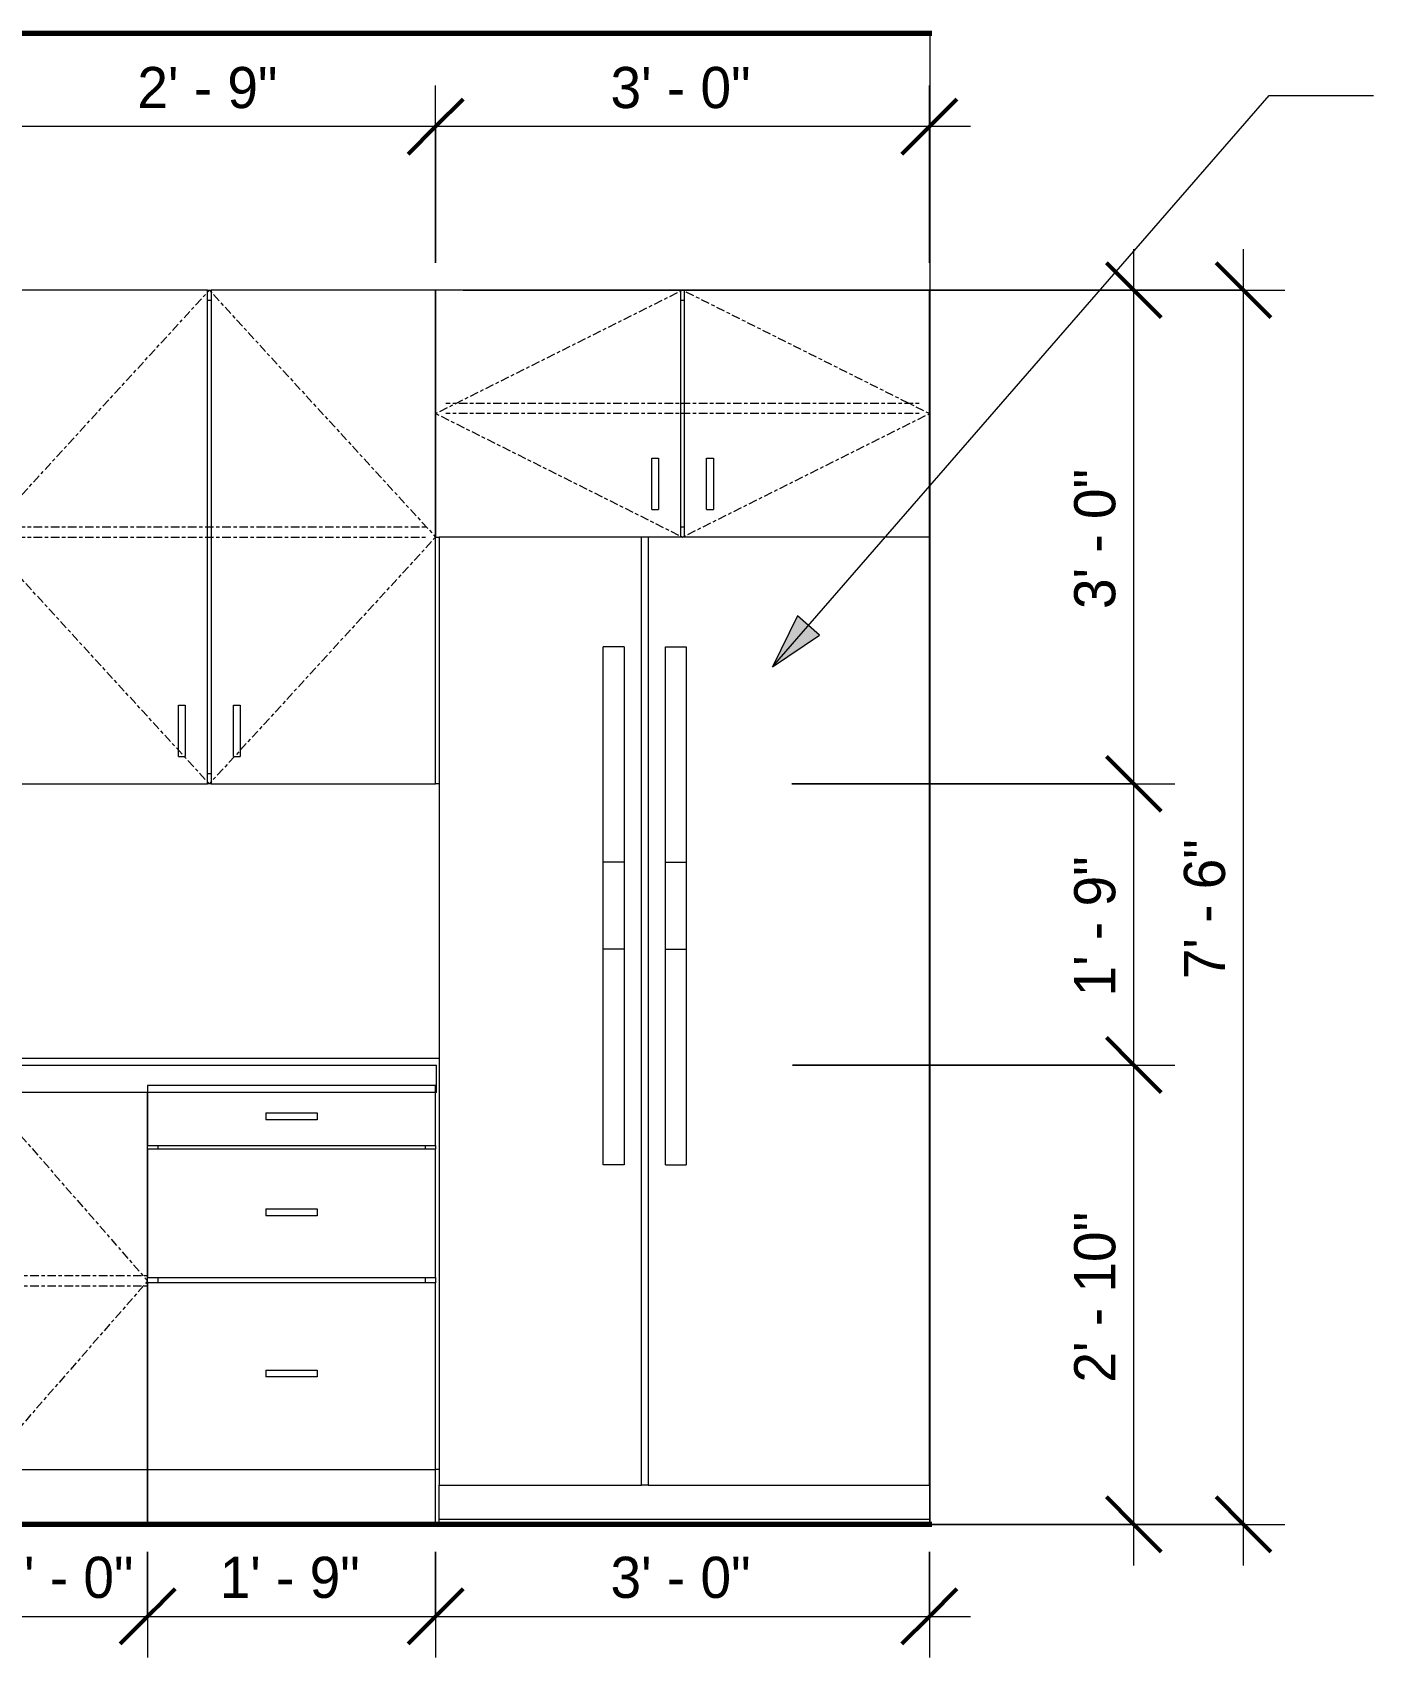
# Model space of a CAD drawing. Header units: inches. Extents: x 2071 to 4741, y -19 to 12114.
# Drawn here: x 3865.5 to 3963.3, y -9.7 to 108.8 of the extents above; entities that cross this region are included whole.
import ezdxf

# ---------------------------------------------------------------- set-up
doc = ezdxf.new("R2010")
doc.units = ezdxf.units.IN
doc.header["$MEASUREMENT"] = 0
doc.linetypes.add('Center', pattern=[1.25, 0.25, -0.1875, 0.625, -0.1875])
for name, color, linetype, lineweight in [('0-6', 130, 'Continuous', 5), ('A-ANNO-DIMS', 211, 'Continuous', 9), ('A-ANNO-DIMS-32', 211, 'Continuous', 9), ('A-FLOR-1', 7, 'Continuous', 70), ('A-FLOR-MCUT-1', 250, 'Continuous', 18), ('A-WALL', 113, 'Continuous', 18), ('A-WALL-1', 7, 'Continuous', 70), ('A-WALL-2', 250, 'Continuous', 18), ('A-WALL-4', 113, 'Continuous', 9), ('G-ANNO-TEXT', 231, 'Continuous', 9), ('Q-CASE', 31, 'Continuous', 9), ('Q-CASE-1', 31, 'Center', 9), ('Q-SPCQ', 91, 'Continuous', 9)]:
    doc.layers.add(name, color=color, linetype=linetype, lineweight=lineweight)
doc.styles.add('Century Gothic', font='ufonts.com_century-gothic.ttf', dxfattribs={"height": 3})
doc.dimstyles.new('OD_1__HACK_2', dxfattribs={"dimscale": 12, "dimtxt": 3.132505, "dimasz": 0.333333, "dimexe": 0.25, "dimexo": 0.166667, "dimgap": 0.041667, "dimtad": 1, "dimdec": 0, "dimzin": 3, "dimdsep": 46, "dimlunit": 4, "dimtxsty": 'Century Gothic', "dimblk1": 'OBLIQUE', "dimblk2": 'OBLIQUE', "dimsah": 1, "dimcen": 0.09, "dimdle": 0.25, "dimazin": 0, "dimtfac": 1, "dimtdec": 4, "dimtix": 1, "dimtmove": 0, "dimatfit": 3, "dimfxl": 1, "dimtvp": 1, "dimtfill": 1, "dimfrac": 2, "dimtolj": 1, "dimtzin": 0, "dimarcsym": 2})

# ---------------------------------------------------------------- blocks, each defined once
blk = doc.blocks.new('CTR - 1st Phase - Shell_rvt-6-1ST FLOOR - 2BD - ADA TYPE A - KITCHEN')
at = {"layer": 'A-FLOR-1'}
for p, q in [((2105.45, 108.75), (2276.64, 108.75)), ((2276.64, 0), (2105.45, 0))]:
    blk.add_line(p, q, dxfattribs=at)
at = {"layer": 'A-FLOR-MCUT-1'}
for p, q in [((2105.45, 108.79), (2105.45, 108.75)), ((2105.45, 0), (2105.39, 0))]:
    blk.add_line(p, q, dxfattribs=at)
at = {"layer": 'A-WALL-1'}
blk.add_line((2105.45, 0), (2105.45, 108.75), dxfattribs=at)
at = {"layer": 'A-WALL-2'}
for p, q in [((2105.45, 108.75), (2105.45, 108.79)), ((2105.39, 0), (2105.45, 0))]:
    blk.add_line(p, q, dxfattribs=at)
blk = doc.blocks.new('Basic Wall _ INT - W4BØF - _5_8 GYP - 2X4 WOOD_BATT_ - 5_8 GYP_ - ___-2690300-1ST FLOOR - 2BD - ADA TYPE A - KITCHEN')
at = {"layer": 'A-WALL'}
for p, q in [((2176.69, 4), (2176, 4)), ((2207.45, 4), (2206.69, 4)), ((2240.7, 4), (2240.45, 4)), ((2276.47, 4), (2276.45, 4)), ((2176.69, 0.11), (2176, 0.11)), ((2207.45, 0.11), (2206.69, 0.11)), ((2240.7, 0.11), (2240.45, 0.11)), ((2276.51, 0.11), (2276.45, 0.11))]:
    blk.add_line(p, q, dxfattribs=at)
blk = doc.blocks.new('RefrigeratorADA_-_Side-by-Side_6047 - 36_ X 30_-2821089-1ST FLOOR - 2BD - ADA TYPE A - KITCHEN')
at = {"layer": 'Q-SPCQ'}
for p, q in [((2255.45, 72), (2240.7, 72)), ((2240.7, 72), (2240.7, 2.87)), ((2255.95, 72), (2255.45, 72)), ((2255.45, 2.87), (2255.45, 72)), ((2276.45, 72), (2255.95, 72)), ((2255.95, 72), (2255.95, 2.87)), ((2276.45, 2.87), (2276.45, 72)), ((2252.67, 48.29), (2252.67, 64)), ((2254.19, 64), (2252.67, 64)), ((2254.19, 64), (2254.19, 48.29)), ((2257.21, 48.29), (2257.21, 64)), ((2257.21, 64), (2258.72, 64)), ((2258.72, 64), (2258.72, 48.29)), ((2252.67, 41.94), (2252.67, 48.29)), ((2254.19, 48.29), (2252.67, 48.29)), ((2254.19, 48.29), (2254.19, 41.94)), ((2257.21, 41.94), (2257.21, 48.29)), ((2257.21, 48.29), (2258.72, 48.29)), ((2258.72, 48.29), (2258.72, 41.94)), ((2252.67, 26.23), (2252.67, 41.94)), ((2254.19, 41.94), (2252.67, 41.94)), ((2254.19, 41.94), (2254.19, 26.23)), ((2257.21, 26.23), (2257.21, 41.94)), ((2257.21, 41.94), (2258.72, 41.94)), ((2258.72, 41.94), (2258.72, 26.23)), ((2254.19, 26.23), (2252.67, 26.23)), ((2257.21, 26.23), (2258.72, 26.23)), ((2240.7, 0.37), (2240.7, 2.87)), ((2240.7, 2.87), (2255.45, 2.87)), ((2255.95, 2.87), (2255.45, 2.87)), ((2255.95, 2.87), (2276.45, 2.87)), ((2276.45, 2.87), (2276.45, 0.37)), ((2240.7, 0.37), (2276.45, 0.37)), ((2240.7, 0), (2240.7, 0.37)), ((2276.45, 0.37), (2276.45, 0))]:
    blk.add_line(p, q, dxfattribs=at)
blk = doc.blocks.new('Base Cabinet Single Door and Shelf - Base Cabinet Single Door and Shelf 12_ ADA-2557421-1ST FLOOR - 2BD - ADA TYPE A - KITCHEN')
at = {"layer": 'Q-CASE'}
for p, q in [((2207.45, 31.5), (2207.45, 4)), ((2219.45, 31.5), (2207.45, 31.5)), ((2219.45, 4), (2219.45, 31.5)), ((2209.46, 29.25), (2209.95, 29.25)), ((2209.46, 25.5), (2209.46, 29.25)), ((2209.95, 29.25), (2209.95, 25.5)), ((2209.46, 25.5), (2209.95, 25.5)), ((2207.45, 4), (2219.45, 4)), ((2207.45, 4), (2207.45, 0)), ((2219.45, 0), (2219.45, 4))]:
    blk.add_line(p, q, dxfattribs=at)
at = {"layer": 'Q-CASE-1'}
for p, q in [((2207.45, 31.5), (2219.45, 17.75)), ((2219.45, 18.12), (2207.45, 18.12)), ((2219.45, 17.75), (2207.45, 4)), ((2219.45, 17.37), (2207.45, 17.37))]:
    blk.add_line(p, q, dxfattribs=at)
blk = doc.blocks.new('Basic Wall _ INT - W4BØF - _5_8 GYP - 2X4 WOOD_BATT_ - 5_8 GYP_ - ___-2690315-1ST FLOOR - 2BD - ADA TYPE A - KITCHEN')
at = {"layer": 'A-WALL'}
blk.add_line((2276.51, 4), (2276.47, 4), dxfattribs=at)
for centre, radius, start, end in [((2276.47, 3.92), 0.0822, 90, 105), ((2275.81, 0.61), 0.702, 336.3528, 0)]:
    blk.add_arc(centre, radius, start, end, dxfattribs=at)
blk = doc.blocks.new('Base Cabinet 3 Drawer 230 - Base Cabinet 3 Drawer 230 21_ ADA-2578322-1ST FLOOR - 2BD - ADA TYPE A - KITCHEN')
at = {"layer": 'Q-CASE'}
for p, q in [((2219.45, 32), (2219.45, 27.62)), ((2240.45, 32), (2219.45, 32)), ((2240.45, 27.62), (2240.45, 32)), ((2228.07, 30), (2231.82, 30)), ((2228.07, 30), (2228.07, 29.5)), ((2231.82, 30), (2231.82, 29.5)), ((2231.82, 29.5), (2228.07, 29.5)), ((2219.45, 27.62), (2240.45, 27.62)), ((2219.45, 27.37), (2219.45, 18)), ((2240.45, 27.37), (2219.45, 27.37)), ((2220.2, 27.62), (2220.2, 27.37)), ((2239.7, 27.37), (2239.7, 27.62)), ((2240.45, 27.62), (2240.45, 27.37)), ((2240.45, 18), (2240.45, 27.37)), ((2228.07, 23), (2231.82, 23)), ((2228.07, 23), (2228.07, 22.5)), ((2231.82, 23), (2231.82, 22.5)), ((2231.82, 22.5), (2228.07, 22.5)), ((2219.45, 18), (2240.45, 18)), ((2220.2, 18), (2220.2, 17.62)), ((2239.7, 17.62), (2239.7, 18)), ((2240.45, 18), (2240.45, 17.62)), ((2219.45, 17.62), (2219.45, 4)), ((2240.45, 17.62), (2219.45, 17.62)), ((2240.45, 4), (2240.45, 17.62)), ((2228.07, 11.25), (2231.82, 11.25)), ((2228.07, 11.25), (2228.07, 10.75)), ((2231.82, 10.75), (2228.07, 10.75)), ((2231.82, 11.25), (2231.82, 10.75)), ((2219.45, 4), (2240.45, 4)), ((2219.45, 4), (2219.45, 0)), ((2240.45, 0), (2240.45, 4))]:
    blk.add_line(p, q, dxfattribs=at)
blk = doc.blocks.new('300 Series Wall Hung Cabinet_302 - 33_ X 36_-2578343-1ST FLOOR - 2BD - ADA TYPE A - KITCHEN')
at = {"layer": 'Q-CASE'}
for p, q in [((2207.45, 90), (2207.45, 70.5)), ((2223.82, 90), (2207.45, 90)), ((2223.82, 54), (2223.82, 90)), ((2223.82, 90), (2224.07, 90)), ((2224.07, 89.25), (2223.82, 89.25)), ((2224.07, 90), (2224.07, 54)), ((2240.45, 90), (2224.07, 90)), ((2240.45, 54), (2240.45, 90)), ((2207.45, 66), (2207.45, 54)), ((2221.7, 59.75), (2222.19, 59.75)), ((2221.7, 56), (2221.7, 59.75)), ((2222.19, 59.75), (2222.19, 56)), ((2225.7, 59.75), (2226.19, 59.75)), ((2225.7, 56), (2225.7, 59.75)), ((2226.19, 59.75), (2226.19, 56)), ((2221.7, 56), (2222.19, 56)), ((2225.7, 56), (2226.19, 56)), ((2223.82, 54.75), (2224.07, 54.75)), ((2207.45, 54), (2223.82, 54)), ((2224.07, 54), (2223.82, 54)), ((2224.07, 54), (2240.45, 54))]:
    blk.add_line(p, q, dxfattribs=at)
at = {"layer": 'Q-CASE-1'}
for p, q in [((2207.45, 72), (2223.95, 90)), ((2223.95, 90), (2240.45, 72)), ((2208.2, 72.75), (2239.7, 72.75)), ((2223.95, 54), (2207.45, 72)), ((2208.2, 72), (2239.7, 72)), ((2240.45, 72), (2223.95, 54))]:
    blk.add_line(p, q, dxfattribs=at)
blk = doc.blocks.new('300 Series Wall Hung Cabinet_302 - 18_ x 36_-2320527-1ST FLOOR - 2BD - ADA TYPE A - KITCHEN')
at = {"layer": 'Q-CASE'}
for p, q in [((2258.32, 90), (2240.45, 90)), ((2240.45, 90), (2240.45, 72)), ((2258.32, 72), (2258.32, 90)), ((2258.32, 90), (2258.57, 90)), ((2258.57, 89.25), (2258.32, 89.25)), ((2276.45, 90), (2258.57, 90)), ((2258.57, 90), (2258.57, 72)), ((2276.45, 72), (2276.45, 90)), ((2256.21, 77.75), (2256.7, 77.75)), ((2256.21, 74), (2256.21, 77.75)), ((2256.7, 77.75), (2256.7, 74)), ((2260.21, 77.75), (2260.7, 77.75)), ((2260.21, 74), (2260.21, 77.75)), ((2260.7, 77.75), (2260.7, 74)), ((2256.21, 74), (2256.7, 74)), ((2260.21, 74), (2260.7, 74)), ((2258.32, 72.75), (2258.57, 72.75)), ((2240.45, 72), (2240.7, 72))]:
    blk.add_line(p, q, dxfattribs=at)
at = {"layer": 'Q-CASE-1'}
for p, q in [((2258.45, 90), (2240.45, 81)), ((2276.45, 81), (2258.45, 90)), ((2240.45, 81), (2258.45, 72)), ((2275.7, 81.75), (2241.2, 81.75)), ((2275.7, 81), (2241.2, 81)), ((2258.45, 72), (2276.45, 81))]:
    blk.add_line(p, q, dxfattribs=at)
blk = doc.blocks.new('DIMBLOCK79-1ST FLOOR - 2BD - ADA TYPE A - KITCHEN')
at = {"layer": 'A-ANNO-DIMS-32'}
for p, q in [((3894.94, 92), (3894.94, 104.93)), ((3930.94, 92), (3930.94, 104.93)), ((3933.94, 101.93), (3894.94, 101.93)), ((3894.94, 101.93), (3894.94, 92)), ((3930.94, 101.93), (3930.94, 92))]:
    blk.add_line(p, q, dxfattribs=at)
at = {"layer": 'A-ANNO-DIMS-32', "lineweight": 50}
for p, q in [((3894.94, 101.93), (3896.94, 103.93)), ((3930.94, 101.93), (3932.94, 103.93)), ((3894.94, 101.93), (3892.94, 99.93)), ((3930.94, 101.93), (3928.94, 99.93))]:
    blk.add_line(p, q, dxfattribs=at)
at = {"layer": 'A-ANNO-DIMS-32', "color": 0, "insert": (3907.69, 106.28), "char_height": 3, "width": 12.5897, "attachment_point": 1, "line_spacing_factor": 0.984502, "style": 'Century Gothic', "bg_fill": 3, "box_fill_scale": 1.25, "bg_fill_color": 256, "bg_fill_true_color": 13158600, "bg_fill_transparency": 0}
blk.add_mtext('3\' - 0"', dxfattribs=at)
blk = doc.blocks.new('_Oblique')
at = {"color": 0, "linetype": 'ByBlock', "lineweight": -2}
blk.add_line((-0.5, -0.5), (0.5, 0.5), dxfattribs=at)
blk = doc.blocks.new('DIMBLOCK80-1ST FLOOR - 2BD - ADA TYPE A - KITCHEN')
at = {"layer": 'A-ANNO-DIMS-32'}
for p, q in [((3861.94, 92), (3861.94, 104.93)), ((3894.94, 92), (3894.94, 104.93)), ((3894.94, 101.93), (3861.94, 101.93)), ((3861.94, 101.93), (3861.94, 92)), ((3894.94, 101.93), (3894.94, 92))]:
    blk.add_line(p, q, dxfattribs=at)
at = {"layer": 'A-ANNO-DIMS-32', "lineweight": 50}
for p, q in [((3861.94, 101.93), (3863.94, 103.93)), ((3894.94, 101.93), (3896.94, 103.93)), ((3861.94, 101.93), (3859.94, 99.93)), ((3894.94, 101.93), (3892.94, 99.93))]:
    blk.add_line(p, q, dxfattribs=at)
at = {"layer": 'A-ANNO-DIMS-32', "color": 0, "insert": (3873.19, 106.28), "char_height": 3, "width": 12.5897, "attachment_point": 1, "line_spacing_factor": 0.984502, "style": 'Century Gothic', "bg_fill": 3, "box_fill_scale": 1.25, "bg_fill_color": 256, "bg_fill_true_color": 13158600, "bg_fill_transparency": 0}
blk.add_mtext('2\' - 9"', dxfattribs=at)
blk = doc.blocks.new('DIMBLOCK84-1ST FLOOR - 2BD - ADA TYPE A - KITCHEN')
at = {"layer": 'A-ANNO-DIMS-32', "lineweight": 50}
for p, q in [((3945.85, 33.5), (3943.85, 35.5)), ((3945.85, 33.5), (3947.85, 31.5)), ((3945.85, 0), (3943.85, 2)), ((3945.85, 0), (3947.85, -2))]:
    blk.add_line(p, q, dxfattribs=at)
at = {"layer": 'A-ANNO-DIMS-32'}
for p, q in [((3920.97, 33.5), (3948.85, 33.5)), ((3945.85, 33.5), (3920.97, 33.5)), ((3945.85, -3), (3945.85, 33.5)), ((3896.94, 0), (3948.85, 0)), ((3945.85, 0), (3896.94, 0))]:
    blk.add_line(p, q, dxfattribs=at)
at = {"layer": 'A-ANNO-DIMS-32', "color": 0, "insert": (3941.5, 10.34), "char_height": 3, "width": 15.394, "attachment_point": 1, "rotation": 90, "line_spacing_factor": 0.984502, "style": 'Century Gothic', "bg_fill": 3, "box_fill_scale": 1.25, "bg_fill_color": 256, "bg_fill_true_color": 13158600, "bg_fill_transparency": 0}
blk.add_mtext('2\' - 10"', dxfattribs=at)
blk = doc.blocks.new('DIMBLOCK85-1ST FLOOR - 2BD - ADA TYPE A - KITCHEN')
at = {"layer": 'A-ANNO-DIMS-32', "lineweight": 50}
for p, q in [((3945.85, 54), (3943.85, 56)), ((3945.85, 54), (3947.85, 52)), ((3945.85, 33.5), (3943.85, 35.5)), ((3945.85, 33.5), (3947.85, 31.5))]:
    blk.add_line(p, q, dxfattribs=at)
at = {"layer": 'A-ANNO-DIMS-32'}
for p, q in [((3920.91, 54), (3948.85, 54)), ((3945.85, 54), (3920.91, 54)), ((3945.85, 33.5), (3945.85, 54)), ((3920.97, 33.5), (3948.85, 33.5)), ((3945.85, 33.5), (3920.97, 33.5))]:
    blk.add_line(p, q, dxfattribs=at)
at = {"layer": 'A-ANNO-DIMS-32', "color": 0, "insert": (3941.5, 38.5), "char_height": 3, "width": 12.5897, "attachment_point": 1, "rotation": 90, "line_spacing_factor": 0.984502, "style": 'Century Gothic', "bg_fill": 3, "box_fill_scale": 1.25, "bg_fill_color": 256, "bg_fill_true_color": 13158600, "bg_fill_transparency": 0}
blk.add_mtext('1\' - 9"', dxfattribs=at)
blk = doc.blocks.new('DIMBLOCK86-1ST FLOOR - 2BD - ADA TYPE A - KITCHEN')
at = {"layer": 'A-ANNO-DIMS-32'}
for p, q in [((3945.85, 54), (3945.85, 93)), ((3896.94, 90), (3948.85, 90)), ((3945.85, 90), (3896.94, 90)), ((3920.91, 54), (3948.85, 54)), ((3945.85, 54), (3920.91, 54))]:
    blk.add_line(p, q, dxfattribs=at)
at = {"layer": 'A-ANNO-DIMS-32', "lineweight": 50}
for p, q in [((3945.85, 90), (3943.85, 92)), ((3945.85, 90), (3947.85, 88)), ((3945.85, 54), (3943.85, 56)), ((3945.85, 54), (3947.85, 52))]:
    blk.add_line(p, q, dxfattribs=at)
at = {"layer": 'A-ANNO-DIMS-32', "color": 0, "insert": (3941.5, 66.75), "char_height": 3, "width": 12.5897, "attachment_point": 1, "rotation": 90, "line_spacing_factor": 0.984502, "style": 'Century Gothic', "bg_fill": 3, "box_fill_scale": 1.25, "bg_fill_color": 256, "bg_fill_true_color": 13158600, "bg_fill_transparency": 0}
blk.add_mtext('3\' - 0"', dxfattribs=at)
blk = doc.blocks.new('DIMBLOCK87-1ST FLOOR - 2BD - ADA TYPE A - KITCHEN')
at = {"layer": 'A-ANNO-DIMS-32'}
for p, q in [((3953.85, -3), (3953.85, 93)), ((3932.94, 90), (3956.85, 90)), ((3953.85, 90), (3933.11, 90)), ((3932.94, 0), (3956.85, 0)), ((3953.85, 0), (3932.94, 0))]:
    blk.add_line(p, q, dxfattribs=at)
at = {"layer": 'A-ANNO-DIMS-32', "lineweight": 50}
for p, q in [((3953.85, 90), (3951.85, 92)), ((3953.85, 90), (3955.85, 88)), ((3953.85, 0), (3951.85, 2)), ((3953.85, 0), (3955.85, -2))]:
    blk.add_line(p, q, dxfattribs=at)
at = {"layer": 'A-ANNO-DIMS-32', "color": 0, "insert": (3949.5, 39.75), "char_height": 3, "width": 12.5897, "attachment_point": 1, "rotation": 90, "line_spacing_factor": 0.984502, "style": 'Century Gothic', "bg_fill": 3, "box_fill_scale": 1.25, "bg_fill_color": 256, "bg_fill_true_color": 13158600, "bg_fill_transparency": 0}
blk.add_mtext('7\' - 6"', dxfattribs=at)
blk = doc.blocks.new('DIMBLOCK96-1ST FLOOR - 2BD - ADA TYPE A - KITCHEN')
at = {"layer": 'A-ANNO-DIMS-32'}
for p, q in [((3861.94, -2), (3861.94, -9.71)), ((3861.94, -6.71), (3861.94, -2)), ((3873.94, -2), (3873.94, -9.71)), ((3873.94, -6.71), (3873.94, -2)), ((3861.94, -6.71), (3873.94, -6.71))]:
    blk.add_line(p, q, dxfattribs=at)
at = {"layer": 'A-ANNO-DIMS-32', "lineweight": 50}
for p, q in [((3861.94, -6.71), (3863.94, -4.71)), ((3873.94, -6.71), (3875.94, -4.71)), ((3861.94, -6.71), (3859.94, -8.71)), ((3873.94, -6.71), (3871.94, -8.71))]:
    blk.add_line(p, q, dxfattribs=at)
at = {"layer": 'A-ANNO-DIMS-32', "color": 0, "insert": (3862.69, -2.36), "char_height": 3, "width": 12.5897, "attachment_point": 1, "line_spacing_factor": 0.984502, "style": 'Century Gothic', "bg_fill": 3, "box_fill_scale": 1.25, "bg_fill_color": 256, "bg_fill_true_color": 13158600, "bg_fill_transparency": 0}
blk.add_mtext('1\' - 0"', dxfattribs=at)
blk = doc.blocks.new('DIMBLOCK97-1ST FLOOR - 2BD - ADA TYPE A - KITCHEN')
at = {"layer": 'A-ANNO-DIMS-32'}
for p, q in [((3873.94, -2), (3873.94, -9.71)), ((3873.94, -6.71), (3873.94, -2)), ((3894.94, -2), (3894.94, -9.71)), ((3894.94, -6.71), (3894.94, -2)), ((3873.94, -6.71), (3894.94, -6.71))]:
    blk.add_line(p, q, dxfattribs=at)
at = {"layer": 'A-ANNO-DIMS-32', "lineweight": 50}
for p, q in [((3873.94, -6.71), (3875.94, -4.71)), ((3894.94, -6.71), (3896.94, -4.71)), ((3873.94, -6.71), (3871.94, -8.71)), ((3894.94, -6.71), (3892.94, -8.71))]:
    blk.add_line(p, q, dxfattribs=at)
at = {"layer": 'A-ANNO-DIMS-32', "color": 0, "insert": (3879.19, -2.36), "char_height": 3, "width": 12.5897, "attachment_point": 1, "line_spacing_factor": 0.984502, "style": 'Century Gothic', "bg_fill": 3, "box_fill_scale": 1.25, "bg_fill_color": 256, "bg_fill_true_color": 13158600, "bg_fill_transparency": 0}
blk.add_mtext('1\' - 9"', dxfattribs=at)
blk = doc.blocks.new('DIMBLOCK98-1ST FLOOR - 2BD - ADA TYPE A - KITCHEN')
at = {"layer": 'A-ANNO-DIMS-32'}
for p, q in [((3894.94, -2), (3894.94, -9.71)), ((3894.94, -6.71), (3894.94, -2)), ((3930.94, -2), (3930.94, -9.71)), ((3930.94, -6.71), (3930.94, -2)), ((3894.94, -6.71), (3933.94, -6.71))]:
    blk.add_line(p, q, dxfattribs=at)
at = {"layer": 'A-ANNO-DIMS-32', "lineweight": 50}
for p, q in [((3894.94, -6.71), (3896.94, -4.71)), ((3930.94, -6.71), (3932.94, -4.71)), ((3894.94, -6.71), (3892.94, -8.71)), ((3930.94, -6.71), (3928.94, -8.71))]:
    blk.add_line(p, q, dxfattribs=at)
at = {"layer": 'A-ANNO-DIMS-32', "color": 0, "insert": (3907.69, -2.36), "char_height": 3, "width": 12.5897, "attachment_point": 1, "line_spacing_factor": 0.984502, "style": 'Century Gothic', "bg_fill": 3, "box_fill_scale": 1.25, "bg_fill_color": 256, "bg_fill_true_color": 13158600, "bg_fill_transparency": 0}
blk.add_mtext('3\' - 0"', dxfattribs=at)

msp = doc.modelspace()

# ---------------------------------------------------------------- hatches: boundary and pattern name
at = {"layer": 'G-ANNO-TEXT'}
msp.add_hatch(color=256, dxfattribs=at).paths.add_polyline_path([(3919.5, 62.53), (3922.94, 64.84), (3921.32, 66.25)], flags=0)

# ---------------------------------------------------------------- linework, layer by layer
at = {"layer": 'A-WALL'}
for p, q in [((3931, 0), (3931, 108.75)), ((3895.19, 54), (3894.94, 54)), ((3861.18, 34), (3895.19, 34))]:
    msp.add_line(p, q, dxfattribs=at)
at = {"layer": 'A-WALL-4'}
for p, q in [((3861.18, 33.5), (3895, 33.5)), ((3895, 31.5), (3895, 33.5)), ((3895, 31.5), (3861.18, 31.5))]:
    msp.add_line(p, q, dxfattribs=at)
at = {"layer": 'G-ANNO-TEXT'}
for p, q in [((3919.5, 62.53), (3955.73, 104.2)), ((3955.73, 104.2), (3963.33, 104.2)), ((3921.32, 66.25), (3919.5, 62.53)), ((3922.94, 64.84), (3921.32, 66.25)), ((3919.5, 62.53), (3922.94, 64.84))]:
    msp.add_line(p, q, dxfattribs=at)

# ---------------------------------------------------------------- block references
at = {"layer": '0-6'}
msp.add_blockref('CTR - 1st Phase - Shell_rvt-6-1ST FLOOR - 2BD - ADA TYPE A - KITCHEN', (1654.49, 0), dxfattribs=at)
at = {"layer": 'A-WALL'}
for name in ['Basic Wall _ INT - W4BØF - _5_8 GYP - 2X4 WOOD_BATT_ - 5_8 GYP_ - ___-2690300-1ST FLOOR - 2BD - ADA TYPE A - KITCHEN', 'Basic Wall _ INT - W4BØF - _5_8 GYP - 2X4 WOOD_BATT_ - 5_8 GYP_ - ___-2690315-1ST FLOOR - 2BD - ADA TYPE A - KITCHEN']:
    msp.add_blockref(name, (1654.49, 0), dxfattribs=at)
at = {"layer": 'Q-CASE'}
for name in ['300 Series Wall Hung Cabinet_302 - 33_ X 36_-2578343-1ST FLOOR - 2BD - ADA TYPE A - KITCHEN', '300 Series Wall Hung Cabinet_302 - 18_ x 36_-2320527-1ST FLOOR - 2BD - ADA TYPE A - KITCHEN', 'Base Cabinet 3 Drawer 230 - Base Cabinet 3 Drawer 230 21_ ADA-2578322-1ST FLOOR - 2BD - ADA TYPE A - KITCHEN', 'Base Cabinet Single Door and Shelf - Base Cabinet Single Door and Shelf 12_ ADA-2557421-1ST FLOOR - 2BD - ADA TYPE A - KITCHEN']:
    msp.add_blockref(name, (1654.49, 0), dxfattribs=at)
at = {"layer": 'Q-SPCQ'}
msp.add_blockref('RefrigeratorADA_-_Side-by-Side_6047 - 36_ X 30_-2821089-1ST FLOOR - 2BD - ADA TYPE A - KITCHEN', (1654.49, 0), dxfattribs=at)

# ---------------------------------------------------------------- next in the draw order: dimensions: what is measured, and where the dimension line sits
at = {"layer": 'A-ANNO-DIMS'}
for base, p1, p2, override, picture, middle in [((3894.94, 101.93), (3930.94, 90), (3894.94, 90), {"dimpost": '<>', "dimfxl": 36}, 'DIMBLOCK79-1ST FLOOR - 2BD - ADA TYPE A - KITCHEN', (3912.94, 104.01)), ((3873.94, -6.71), (3861.94, 0), (3873.94, 0), {"dimpost": '<>', "dimfxl": 12}, 'DIMBLOCK96-1ST FLOOR - 2BD - ADA TYPE A - KITCHEN', (3867.94, -4.63))]:
    dim = msp.add_linear_dim(base=base, p1=p1, p2=p2, dimstyle='OD_1__HACK_2', override=override, dxfattribs=at)
    dim.commit()
    dim.dimension.update_dxf_attribs({"geometry": picture, "text_midpoint": middle})
dim = msp.add_linear_dim(base=(3945.84685136, 33.5), p1=(3894.93952921, 0), p2=(3918.97434313, 33.5), angle=90, dimstyle='OD_1__HACK_2', override={"dimpost": '<>', "dimfxl": 41.230114}, dxfattribs=at)
dim.commit()
dim.dimension.update_dxf_attribs({"geometry": 'DIMBLOCK84-1ST FLOOR - 2BD - ADA TYPE A - KITCHEN', "text_midpoint": (3943.77139248, 16.75)})

# ---------------------------------------------------------------- next in the draw order: dimensions: what is measured, and where the dimension line sits
for base, p1, p2, override, picture, middle in [((3861.94, 101.93), (3894.94, 90), (3861.94, 90), {"dimpost": '<>', "dimfxl": 33}, 'DIMBLOCK80-1ST FLOOR - 2BD - ADA TYPE A - KITCHEN', (3878.44, 104.01)), ((3894.94, -6.71), (3873.94, 0), (3894.94, 0), {"dimpost": '<>', "dimfxl": 21}, 'DIMBLOCK97-1ST FLOOR - 2BD - ADA TYPE A - KITCHEN', (3884.44, -4.63))]:
    dim = msp.add_linear_dim(base=base, p1=p1, p2=p2, dimstyle='OD_1__HACK_2', override=override, dxfattribs=at)
    dim.commit()
    dim.dimension.update_dxf_attribs({"geometry": picture, "text_midpoint": middle})
dim = msp.add_linear_dim(base=(3945.84685136, 54), p1=(3918.97434313, 33.5), p2=(3918.90996247, 54), angle=90, dimstyle='OD_1__HACK_2', override={"dimpost": '<>', "dimfxl": 20.500101}, dxfattribs=at)
dim.commit()
dim.dimension.update_dxf_attribs({"geometry": 'DIMBLOCK85-1ST FLOOR - 2BD - ADA TYPE A - KITCHEN', "text_midpoint": (3943.77139248, 43.75)})

# ---------------------------------------------------------------- next in the draw order: dimensions: what is measured, and where the dimension line sits
dim = msp.add_linear_dim(base=(3945.85, 90), p1=(3918.91, 54), p2=(3894.94, 90), angle=90, dimstyle='OD_1__HACK_2', override={"dimpost": '<>', "dimfxl": 43.250222}, dxfattribs=at)
dim.commit()
dim.dimension.update_dxf_attribs({"geometry": 'DIMBLOCK86-1ST FLOOR - 2BD - ADA TYPE A - KITCHEN', "text_midpoint": (3943.77, 72)})

# ---------------------------------------------------------------- next in the draw order: dimensions: what is measured, and where the dimension line sits
dim = msp.add_linear_dim(base=(3953.85, 90), p1=(3930.94, 0), p2=(3930.94, 90), angle=90, dimstyle='OD_1__HACK_2', override={"dimpost": '<>', "dimfxl": 90}, dxfattribs=at)
dim.commit()
dim.dimension.update_dxf_attribs({"geometry": 'DIMBLOCK87-1ST FLOOR - 2BD - ADA TYPE A - KITCHEN', "text_midpoint": (3951.77, 45)})

# ---------------------------------------------------------------- next in the draw order: dimensions: what is measured, and where the dimension line sits
dim = msp.add_linear_dim(base=(3930.94, -6.71), p1=(3894.94, 0), p2=(3930.94, 0), dimstyle='OD_1__HACK_2', override={"dimpost": '<>', "dimfxl": 36}, dxfattribs=at)
dim.commit()
dim.dimension.update_dxf_attribs({"geometry": 'DIMBLOCK98-1ST FLOOR - 2BD - ADA TYPE A - KITCHEN', "text_midpoint": (3912.94, -4.63)})

doc.saveas('drawing.dxf')
